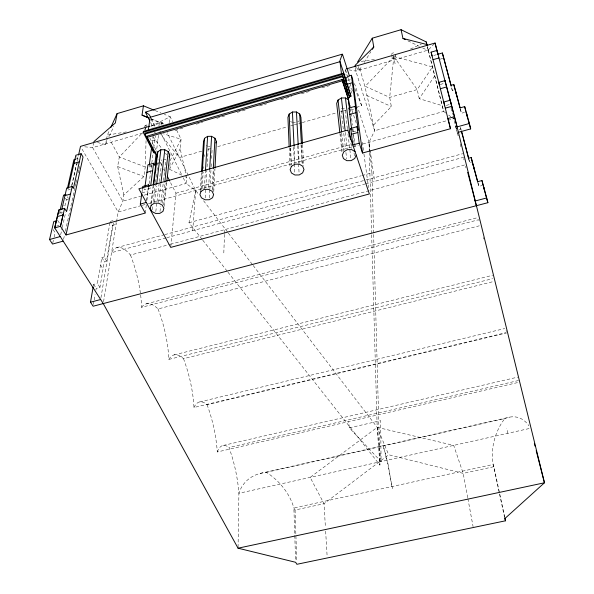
<?xml version="1.0" encoding="UTF-8"?>
<svg xmlns="http://www.w3.org/2000/svg" width="594" height="594" viewBox="0 0 594 594"><rect width="100%" height="100%" fill="white"/><g stroke="black" fill="none" stroke-linecap="round" stroke-linejoin="round"><path stroke-width="0.45" stroke-dasharray="2.97 2.23" d="M238.06 547.274L238.899 493.287A54.039 16.253 78.5 0 0 228.935 447.527L518.414 380.546L518.97 382.774M116.573 221.74L118.161 211.999L122.854 201.151L123.827 195.025L143.911 176.537L145.233 166.966L146.057 140.689M223.812 252.925L224.502 234.133M224.532 233.234L224.666 229.655M212.942 190.384L214.048 169.297M213.773 191.751L214.954 168.859M212.199 189.456L213.276 169.342M209.385 197.899L209.845 189.642M209.897 188.721L210.937 170.367M211.145 166.699L211.345 163.031M211.605 158.442L212.073 150.178M208.62 187.496L209.63 170.129M205.168 197.951L208.331 146.547L206.326 145.404M204.314 188.461L205.413 171.094M202.086 188.677L203.178 172.163M203.415 168.496L203.542 166.662M204.202 156.571L204.321 154.737M200.163 190.993L201.411 172.668M201.091 189.59L202.257 172.201M192.723 230.672L195.678 190.451L167.122 132.559M176.633 130.064L181.073 139.234L180.16 148.678L186.583 177.413L186.063 183.479L195.678 190.451L199.057 194.869M170.805 246.488L175.973 193.221L170.166 181.883M181.697 175.096L169.49 169.305L169.773 166.706M169.862 165.837L170.515 159.771L181.073 139.234L163.372 133.791M164.093 206.422L166.78 181.927M163.662 205.034L166.164 182.321M162.437 203.252L164.709 182.967M169.498 122.668L170.174 116.721L164.33 114.338M159.994 211.553L160.618 206.096M161.026 202.457L163.402 181.549M163.506 180.635L165.889 159.719L163.528 159.749M158.687 202.257L160.833 183.828M155.806 211.605L156.89 202.509M156.994 201.604L159.259 182.499M159.37 181.593L161.954 159.764M154.455 202.324L156.437 186.011M152.183 209.719L152.628 206.081M153.185 201.537L155.428 183.353M155.539 182.447L156.549 174.265M156.994 170.627L157.551 166.082M157.662 165.169L158.338 159.719M146.51 200.705L148.255 187.57M151.396 203.423L153.549 186.189M161.969 124.406L162.192 122.572L150.653 125.935M153.861 151.819L156.482 151.069L158.613 134.229M150.831 203.876L153 186.613M158.94 125.898L159.37 122.505L151.106 118.993M142.04 191.959L142.397 189.219M145.248 213.068L146.324 204.819M146.926 200.237L148.604 187.407M149.087 183.739L153.037 153.49M153.757 147.995L155.316 136.078M152.161 143.451L153.118 136.264M145.307 127.665L144.943 130.153L144.327 128.935M145.448 129.618L145.693 127.94M146.28 127.383L146.636 124.903L148.055 125.475M144.877 127.792L145.24 125.312L146.636 124.903M95.894 290.147L96.213 288.387L99.933 287.399L104.306 261.583L106.571 260.966L112.504 225.393L110.633 222.201M106.571 260.966L104.106 256.95L110.001 222.245M103.542 301.767L116.431 222.624M93.429 304.432L94.03 300.831M94.186 299.933L95.085 294.535M100.958 297.705L113.357 223.121M99.933 287.399L97.379 283.375L101.834 257.566L104.106 256.95M123.827 195.025L117.657 166.55L119.305 157.002L142.441 132.766M93.317 286.122L93.644 284.363L97.379 283.375M97.483 142.508L105.517 144.55L106.348 140.243M106.512 139.382L107.343 135.083L109.593 130.123M202.168 239.456L188.981 222.72L195.678 190.451M93.726 142.463L92.649 147.616L122.854 201.151L140.659 196.168M63.58 239.33L64.568 234.838M65.362 231.252L75.044 187.244M75.238 186.345L75.832 183.65M76.032 182.752L77.02 178.259M78.2 172.869L78.794 170.181M78.995 169.283L79.982 164.79M60.662 234.764L62.066 228.49M62.273 227.591L65.696 212.34M71.733 185.432L76.968 162.117M77.168 161.219L78.356 155.925M65.422 198.158L66.342 199.666L64.709 206.853L63.773 205.353M62.548 212.719L60.93 213.172L61.538 210.543M59.311 213.536L59.712 211.813M52.718 243.191L53.928 237.956M54.128 237.08L55.138 232.714L52.22 228.178M71.859 185.58L76.559 164.093L78.089 163.654M105.517 144.55L107.789 139.568M109.303 136.249L113.84 126.284M144.684 126.455L145.24 125.312M369.275 151.544L369.008 142.285L374.651 130.747C369.973 109.445 366.082 87.905 359.236 67.174M169.49 169.305L180.16 148.678M160.848 124.77L162.192 122.572L163.424 125.067M356.489 67.493L358.902 70.924L361.783 66.298M364.181 62.444L370.894 51.648M391.416 54.477L392.226 53.208L393.748 52.769L395.092 53.401M445.827 113.016L443.688 111.442L442.24 105.665L419.216 98.656L434.756 75.861L427.338 46.384M373.752 124.881L391.335 106.541L389.686 97.409L393.599 58.799L393.139 56.452M391.802 55.814L392.255 58.16L365.191 86.279L389.686 97.409L417.211 89.583L432.521 66.914L395.938 57.091L395.559 55.747M348.856 69.817L355.843 71.117L428.2 50.082L435.06 43.02M504.722 517.188L493.874 466.691L463.186 473.373L388.669 454.737L324.02 503.712L295.047 510.023L293.882 507.967A52.383 39.701 40.6 0 0 266.446 472.356A51.819 38.447 42.9 0 0 238.899 493.287L529.544 428.467M467.723 497.742L463.186 473.373L453.697 445.381L377.183 427.346L310.172 477.39L324.02 503.712L325.423 527.472M297.72 121.74L299.012 120.924M150.913 126.351L170.174 116.721L172.602 121.725M410.469 49.02L421.243 44.164M142.783 133.041L92.649 147.616L83.969 146.74M154.21 132.499L155.435 132.143M75.475 159.192L77.777 158.524M174.955 130.39L183.865 127.814M196.324 124.205L202.561 122.401M216.81 118.28L224.822 115.956M237.288 112.348L246.191 109.771M259.548 105.903L266.669 103.839M280.917 99.718L291.602 96.622M301.396 93.793L310.298 91.209M321.874 87.86L330.776 85.284M347.661 80.398L350.237 79.648M433.761 55.472L436.308 54.73M152.524 140.741L157.989 139.159M440.147 59.177L442.745 58.427M149.591 165.726L152.213 164.983M157.44 163.491L163.543 161.754M201.693 151.18L179.433 157.514L160.714 134.519M207.93 149.406L211.494 148.396M217.723 146.621L287.192 126.864M290.756 125.846L293.429 125.089M294.32 124.837L297.876 123.819M298.767 123.567L301.44 122.81M302.331 122.55L336.174 112.927M340.629 111.657L343.295 110.9M344.186 110.647L345.968 110.135M354.009 83.457L354.974 84.816L361.649 105.68L357.543 106.846L369.008 142.285L370.062 149.562M67.931 190.021L70.285 189.345M149.02 166.959L152.25 166.045M440.251 84.482L443.822 83.472M350.631 110.068L354.091 109.088M66.342 199.666L68.726 198.99M452.324 90.592L451.47 87.058L452.324 90.592L453.69 90.206M446.324 105.398L449.561 104.492M352.784 131.883L356.697 130.784M141.914 192.864L147.802 191.216M144.216 195.174L186.063 183.479L183.19 177.725M460.246 108.85L461.441 113.239L464.449 112.4M56.682 226.054L59.029 225.401M175.973 193.221L351.537 144.342M141.327 205.561L118.161 211.999L81.883 148.797M142.218 205.309L147.564 203.824M148.455 203.579L352.034 147M352.925 146.755L358.286 145.263M362.756 144.023L453.66 118.763L452.784 115.199M110.165 221.406L113.81 220.396M112.504 225.393L116.142 224.391L115.206 222.795M459.169 129.789L460.81 129.336L460.439 127.799M188.981 222.72L361.234 175.772M362.132 175.527L371.948 172.847L369.008 142.285M116.558 247.705L163.959 234.83M164.85 234.593L365.184 180.175M366.082 179.937L462.667 153.698M165.956 237.927L111.538 252.673A52.302 18.243 74.6 0 1 130.48 255.049L169.572 244.513M166.847 237.682L364.842 184.036M365.733 183.791L463.691 157.247M468.614 158.553L469.757 162.934L471.473 162.474M170.463 244.268L465.206 164.798A67.226 0.475 75.9 0 0 465.986 167.931M477.918 182.967L478.846 186.405L482.239 185.506M146.243 303.876L478.37 217.441M140.63 294.966A63.216 22.654 73.9 0 1 141.528 307.328L478.14 219.862M141.528 307.328A62.103 20.901 76.2 0 1 158.041 308.947L479.299 225.809M174.109 354.9L492.604 275.289M158.041 308.947A60.313 20.849 75.4 0 1 168.807 359.422L492.626 278.668M168.807 359.422A59.786 19.231 77.3 0 1 183.487 358.694L493.97 281.422M199.71 401.93L504.752 328.541M183.487 358.694A57.885 19.179 76.6 0 1 193.978 407.491L505.94 332.67M193.978 407.491A57.804 17.701 78.2 0 1 207.054 404.752L506.667 332.915M223.329 445.433L517.664 377.145M207.054 404.752A55.829 17.649 77.7 0 1 217.27 451.982L518.206 382.447M349.302 427.866L380.672 420.649L381.058 461.583L349.302 427.866L348.752 421.606M260.142 473.433L509.778 417.107M266.446 472.356L504.855 418.577A53.794 30.287 -74.7 0 1 528.912 425.794M126.284 131.935L107.343 135.083L108.234 136.702M361.219 61.42L375.646 59.259M208.331 146.547L209.912 146.532M292.434 122.579L296.421 122.55M159.37 122.505L163.424 123.99M117.657 166.55L143.911 176.537M145.233 166.966L119.305 157.002L110.001 139.954M151.329 118.889L164.026 124.02M155.131 110.588L160.981 112.979M366.55 95.367L391.335 106.541M392.255 58.16L393.599 58.799L395.121 58.353L395.938 57.091L395.463 54.745M184.957 176.641L186.583 177.413M407.878 40.823L419.379 46.369M422.661 47.951L428.408 50.728L427.494 47.171M290.488 121.399L291.78 122.186M448.678 115.102L450.809 116.669M451.522 117.196L453.66 118.763M202.747 240.184L227.398 271.48M227.97 272.208L379.922 465.072L373.619 234.081M152.762 136.776L161.642 148.277M165.526 153.304L166.632 154.744M203.571 200.757L227.806 232.388M228.371 233.123L252.606 264.761M253.17 265.496L377.183 427.346L388.669 454.737M93.644 284.363L96.213 288.387M57.715 220.433L60.595 224.97M59.303 210.58L60.93 213.172M100.549 265.006L103.044 269.023M101.834 257.566L104.306 261.583M67.345 196.733L68.265 198.24M76.626 156.556L78.638 160.016M143.837 188.491L144.557 189.828L150.386 188.194L149.673 186.85M149.851 138.09L156.482 151.069M160.209 162.452L161.872 165.689M163.528 168.926L164.776 171.354M150.601 122.527L153.014 127.339M151.373 118.496L155.428 126.581M150.95 118.926L154.982 126.982M159.845 130.91L161.071 133.368M161.479 134.192L182.781 176.908M391.854 486.575L388.097 464.233L383.234 446.012C387.578 459.971 389.263 474.665 392.783 488.721M348.886 85.714L352.695 95.01M354.841 88.721L361.649 105.68M350.408 105.435L356.467 123.842M345.634 70.018L348.084 77.591M348.359 78.438L352.777 92.092M493.874 466.691L493.198 464.449A36.977 21.035 -73.5 0 1 504.855 418.577M460.387 127.161L461.553 131.222M458.145 135.699L455.583 125.861L456.712 130.472M454.128 120.552L458.115 135.848M460.216 143.904L461.152 147.49M428.2 50.082L443.688 111.442L374.651 130.747L355.843 71.117L355.383 67.865M434.756 75.861L442.24 105.665M427.405 46.889L428.408 50.728M451.032 108.071L452.569 114.308M468.815 159.029L469.757 162.934M460.38 108.761L461.441 113.239M477.91 182.469L478.846 186.405M506.095 330.464L506.355 331.578M507.825 433.308L506.667 428.207M419.216 98.656L417.211 89.583L395.121 58.353L394.654 56.007M504.633 517.693L493.198 464.449L293.882 507.967L295.626 561.375M393.495 55.717L395.218 64.449M467.886 498.641L473.091 526.618M358.256 66.446L358.902 70.924M370.188 150.468L374.651 181.378M362.355 142.278L363.832 153.155M363.951 154.061L368.51 187.607M350.408 108.776L350.861 112.407M350.98 113.32L352.465 125.126M352.918 128.757L353.378 132.388M353.489 133.301L355.435 148.738M345.359 69.171L346.139 75.349M352.249 129.017L352.591 131.742M353.044 135.365L354.403 146.25M354.046 153.052L354.388 155.777M350.92 143.258L351.581 148.693M347.364 128.757L344.988 108.717L340.971 108.747L343.347 129.7M348.01 134.222L351.032 159.727M345.374 132.417L347.252 148.738M371.666 234.838L377.183 427.346L381.058 461.583M343.755 133.346L345.508 148.834M345.923 152.48L346.644 158.858M341.654 132.744L343.659 150.891M340.785 134.044L342.575 150.43M339.917 133.42L341.988 152.51M377.183 427.346L379.922 465.072M325.646 531.17L327.175 557.046M302.532 144.773L303.772 165.86M301.485 145.136L302.643 165.281M301.017 144.401L302.116 163.692M298.255 145.849L299.183 163.239M297.631 145.537L298.544 163.008M298.596 163.922L299.124 174.042M294.052 145.894L294.884 163.283M293.607 147.416L294.342 163.046M294.386 163.966L294.862 174.087M290.644 147.988L291.364 164.486M290.384 148.181L291.097 164.724M289.204 147.654L289.969 166.008M295.047 510.023L296.777 561.538M369.305 152.465L371.636 233.91M371.948 172.847L373.596 233.152M479.046 220.701A65.763 0.438 75.9 0 1 478.786 219.542M483.553 239.026A63.974 0.438 75.9 0 1 483.174 237.503M464.048 159.972A55.517 0.386 75.9 0 1 463.736 158.643M217.27 451.982A56.066 16.313 78.9 0 1 228.935 447.527M130.48 255.049A63.216 22.654 73.9 0 1 140.518 294.104"/><path stroke-width="0.89" d="M215.006 167.946L216.372 141.394L214.939 138.246L211.59 136.316L207.603 136.353L204.522 138.343L203.527 141.513L201.47 171.755M213.32 168.429L214.939 138.246M209.682 169.216L211.59 136.316M205.465 170.181L207.603 136.353M202.316 171.287L204.522 138.343M166.877 181.014L169.758 154.7L168.213 151.619L164.805 149.725L160.848 149.762L157.856 151.715L156.987 154.826L153.222 184.801M164.813 182.046L168.213 151.619M160.944 182.9L164.805 149.725M156.66 184.199L160.848 149.762M148.374 186.665L148.597 184.838L142.753 186.486L142.515 188.305M153.66 185.283L157.856 151.715M156.066 154.351L154.67 165.355L153.586 163.268L147.936 164.88L145.033 186.33M150.742 185.432L153.586 163.268M149.265 165.154L151.559 147.973M148.277 130.517L150.267 116.394L149.094 114.627L145.99 112.429M63.32 213.617L60.491 226.299L66.001 234.972L145.248 213.068L140.31 204.091L141.795 193.733M156.229 153.022L154.915 153.4L145.003 134.066L145.144 133.093L342.649 75.713L349.517 96.681L349.636 97.624L348.233 98.025L349.532 108.479M155.041 152.42L153.735 152.799L143.221 132.336L143.369 131.363L343.555 73.121L350.816 95.478L350.92 96.28L349.517 96.681M148.626 117.939L142.018 115.132L143.436 105.821L154.299 110.246M461.79 132.031L468.629 158.249L471.213 157.551L477.725 181.682L481.979 180.546L487.882 202.688L93.124 306.229L90.496 302.198L93.154 286.999M143.436 105.821L117.092 113.603L115.355 122.965L93.904 141.602M66.001 234.972L83.026 157.009L81.118 153.712L75.861 155.234L68.34 188.239M81.118 153.712L73.418 188.454L72.208 186.449L66.714 188.008L61.739 209.667M78.556 155.056L80.502 146.384L149.762 126.195M72.208 186.449L66.587 211.59L64.568 208.338L58.895 209.927L54.707 227.91L103.245 303.571L238.046 548.188L295.656 562.295L296.866 564.3L505.501 520.797L504.922 518.094M64.568 208.338L60.491 226.299L54.707 227.91L58.895 209.927M60.113 210.09L63.573 195.159L65.964 194.476M63.187 241.127L52.51 244.067L49.54 239.523L53.787 221.525L56.927 220.649M67.456 188.231L73.946 159.638L75.475 159.192M169.09 157.024L169.758 154.7M215.86 142.968L216.372 141.394M302.48 143.852L300.913 117.256L299.695 113.996L296.451 111.991L292.426 112.021L289.174 114.078L287.942 117.36L289.167 146.733M349.532 107.254L348.626 100L345.448 97.951L341.394 97.98L338.045 100.074L336.672 103.415L339.82 132.507M356.229 155.093L354.722 158.509L351.143 160.632L346.851 160.677L343.466 158.62L342.278 155.234L343.763 151.797L347.356 149.643L351.693 149.599L355.078 151.693M110.722 127.643L117.092 113.603M342.092 54.745L339.917 60.781L341.505 74.124M357.61 61.962L372.26 38.209L401.061 29.7L426.21 41.922L427.116 45.493L426.21 41.922M372.334 49.332L373.767 47.023L372.26 38.209M373.767 47.023L355.041 65.437L355.271 67.055M150.141 117.315L340.02 61.665L345.998 80.093M346.25 68.911L435.06 43.02L457.061 126.893L469.409 123.485L464.686 106.601L460.164 107.87L453.786 84.519L451.046 85.291L442.352 52.985L438.001 54.24L437.065 50.423L431.11 52.146L432.068 55.962M143.221 132.336L343.666 74.05L343.555 73.121M145.003 134.066L342.76 76.641L342.649 75.713M346.317 82.692L345.864 79.061A4.997 2.584 -19.4 0 1 349.421 75.854L351.388 75.282L352.569 78.972L362.496 153.029L450.482 128.712L447.928 118.51L454.566 116.669L445.032 80.613L438.773 82.395L439.36 84.742M342.151 79.544L147.512 135.974L147.327 137.296L342.307 80.814L342.151 79.544L348.233 98.025M346.532 84.422L352.383 82.737M74.005 163.365L79.321 161.828M433.019 59.675L439.04 57.937M351.559 128.564L349.012 108.056L355.086 106.326L355.821 108.598L351.388 75.282M349.807 114.442L355.932 112.704M440.377 88.721L446.688 86.932M146.926 172.327L152.628 170.708M64.969 195.626L70.508 194.052M357.053 126.663L359.229 143.191L352.806 144.973L350.764 128.43L357.053 126.663L358.264 130.338L355.086 106.326M57.306 216.58L63.016 214.983M351.485 134.266L357.818 132.492M445.307 108.153L451.848 106.319M140.31 204.091L146.28 202.435M49.54 239.523L60.254 236.561M458.382 132.291L470.678 128.905L469.409 123.485M90.496 302.198L100.653 299.524M486.776 197.928L475.17 200.98L467.708 172.364M238.046 548.188L544.46 482.781L454.566 116.669M401.061 29.7L402.955 38.439L426.804 44.498M142.018 115.132L147.943 117.523M402.955 38.439L405.42 39.635M148.597 184.838L149.309 186.182M146.792 136.316L157.306 156.779M167.263 176.21L169.75 181.073M149.792 120.924L145.359 112.11L342.426 54.121L349.421 75.854M350.764 128.43L351.262 129.9M359.229 143.191L362.496 153.029M349.012 108.056L349.517 109.563M342.307 80.814L348.388 99.302M343.666 74.05L350.92 96.28M342.76 76.641L349.636 97.624M342.76 80.22L344.141 84.445M345.248 87.83L347.186 93.748M505.501 520.797L504.826 518.592L544.46 482.781L536.189 450.608M445.656 65.229L442.352 52.985M461.278 130.97L462.904 136.665M465.948 111.984L467.56 117.761M467.79 118.585L470.678 128.905M483.323 186.13L484.726 191.231M484.964 192.077L487.882 202.688M460.008 107.974L453.786 84.519M472.564 163.112L477.687 182.106M445.886 66.105L451.173 86.219M463.134 137.541L468.614 158.553M474.925 200.349L476.329 205.724M534.355 443.458L535.038 446.139M431.11 52.146L450.482 128.712M444.713 105.851L443.755 102.042L450.245 100.215L450.987 103.274M445.032 80.613L445.604 82.967M435.06 43.02L437.904 54.603M455.62 91.246L456.89 96.57M473.091 164.516L474.212 169.216M471.213 157.551L472.327 162.244M466.528 113.187L467.582 117.686M483.85 187.333L484.778 191.29M464.686 106.601L465.741 111.085M481.979 180.546L483.093 185.283M345.448 97.951L350.482 139.635M341.394 97.98L345.159 130.606M338.045 100.074L341.557 131.838M299.695 113.996L301.381 143.303M296.451 111.991L298.21 144.936M292.426 112.021L294.052 145.894M289.174 114.078L290.57 146.154M151.166 205.234L150.26 208.412L151.953 211.538L155.591 213.424L159.786 213.372L162.956 211.397L163.899 208.242L162.229 205.101L158.583 203.178L154.351 203.237L151.166 205.234M200.965 191.417L199.918 194.661L201.485 197.854L205.056 199.784L209.281 199.733L212.555 197.72L213.632 194.498L212.095 191.29L208.516 189.33L204.254 189.375L200.965 191.417M291.446 166.313L290.124 169.676L291.454 172.995L294.906 175.007L299.176 174.955L302.643 172.869L303.994 169.528L302.695 166.194L299.235 164.152L294.928 164.204L291.446 166.313M347.772 130.108L138.87 188.803L170.716 247.401L369.371 193.956L347.772 130.108"/></g></svg>
